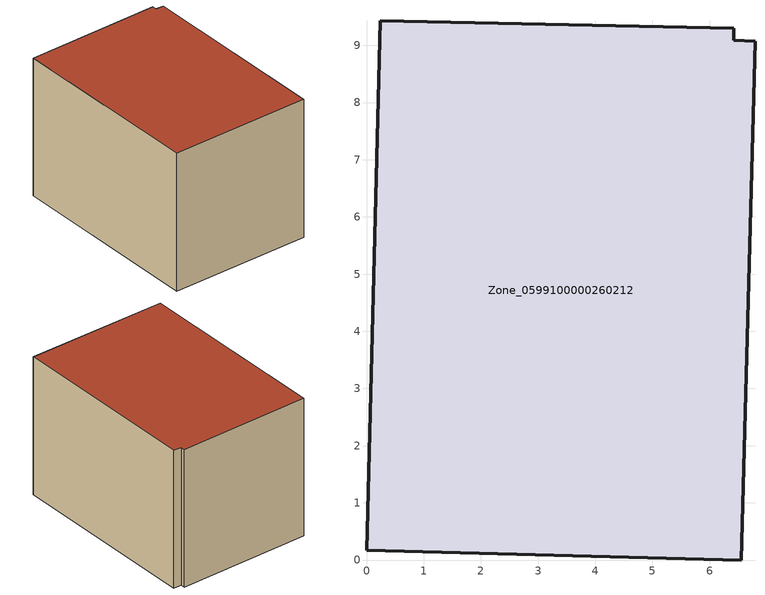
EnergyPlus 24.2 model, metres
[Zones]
Zone_0599100000260212
 floor ground (C_G): 6.42,9.3 6.42,9.09 6.79,9.07 6.55,0 0,0.17 0.24,9.43 z0
 wall outside (C_F): 6.42,9.09 6.42,9.3 0.24,9.43 0,0.17 6.55,0 6.79,9.07 6.42,9.09 z0:6.55
 roof outside (C_R): 0,0.17 6.55,0 6.79,9.07 6.42,9.09 6.42,9.3 0.24,9.43 z6.55
[BUILDING]
Pand.0599100000260212: North Axis=0; Terrain=City; Loads Convergence Tolerance Value=0.04; Temperature Convergence Tolerance Value=0.4; Solar Distribution=FullExterior; Maximum Number of Warmup Days=25; Minimum Number of Warmup Days=1
[Site:Location]
Rotterdam.The.Hague.AP_ZH_NLD Design_Conditions: Latitude=51.96; Longitude=4.45; Time Zone=1; Elevation=-4.5
[SITE:GROUNDTEMPERATURE:BUILDINGSURFACE]
18, 18, 18, 18, 18, 18, 18, 18, 18, 18, 18, 18
[MATERIAL] Thermal Absorptance=0.9; Solar Absorptance=0.7; Visible Absorptance=0.7
Name | Roughness | Thickness | Conductivity | Density | Specific Heat
G.TC.1946-1964 | MediumSmooth | 0.15 | 1 | 540 | 1210
F.TC.1946-1964 | Rough | 0.3 | 0.857143 | 1920 | 840
R.TC.1946-1964 | MediumRough | 0.2 | 0.235294 | 1500 | 1000
[CONSTRUCTION]
C_G: G.TC.1946-1964
C_F: F.TC.1946-1964
C_R: R.TC.1946-1964
[ZONE]
Zone_0599100000260212: Type=1; Multiplier=1; Ceiling Height=Autocalculate; Volume=Autocalculate; Floor Area=autocalculate; Part of Total Floor Area=Yes
[ZONEINFILTRATION:DESIGNFLOWRATE]
Infil_Zone_0599100000260212: Zone or ZoneList or Space or SpaceList=Zone_0599100000260212; Schedule=AlwaysOn; Design Flow Rate Calculation Method=Flow/Area; Flow Rate per Floor Area=0.003; Constant Term Coefficient=1; Temperature Term Coefficient=0; Velocity Term Coefficient=0; Velocity Squared Term Coefficient=0
[HVACTEMPLATE:ZONE:IDEALLOADSAIRSYSTEM]
Zone_0599100000260212: Maximum Heating Supply Air Temperature=50; Minimum Cooling Supply Air Temperature=13; Maximum Heating Supply Air Humidity Ratio=0.0156; Minimum Cooling Supply Air Humidity Ratio=0.0077; Heating Limit=NoLimit; Cooling Limit=NoLimit; Dehumidification Control Type=ConstantSensibleHeatRatio; Cooling Sensible Heat Ratio=0.7; Dehumidification Setpoint=60; Humidification Control Type=None; Humidification Setpoint=30; Outdoor Air Method=None; Outdoor Air Flow Rate per Person=0.00944; Outdoor Air Flow Rate per Zone Floor Area=0; Outdoor Air Flow Rate per Zone=0; Demand Controlled Ventilation Type=None; Outdoor Air Economizer Type=NoEconomizer; Heat Recovery Type=None; Sensible Heat Recovery Effectiveness=0.7; Latent Heat Recovery Effectiveness=0.65
[ZONECONTROL:THERMOSTAT]
ThermostatControl_Zone_0599100000260212: Zone or ZoneList=Zone_0599100000260212; Control Type Schedule=DualSetpointControlType; Control 1=Thermostat_Zone_0599100000260212; Temperature Difference Between Cutout And Setpoint=0
[THERMOSTATSETPOINT:DUALSETPOINT]
Thermostat_Zone_0599100000260212: Heating Setpoint Temperature Schedule=HeatingSetpoint_Zone_0599100000260212; Cooling Setpoint Temperature Schedule=CoolingSetpoint_Zone_0599100000260212
[SCHEDULE:COMPACT]
HeatingSetpoint_Zone_0599100000260212: Through: 12/31, For: AllDays, Until: 24:00, 21
CoolingSetpoint_Zone_0599100000260212: Through: 12/31, For: AllDays, Until: 24:00, 24
DualSetpointControlType: Through: 12/31, For: AllDays, Until: 24:00, 4
AlwaysOn: Through: 12/31, For: AllDays, Until: 24:00, 1
